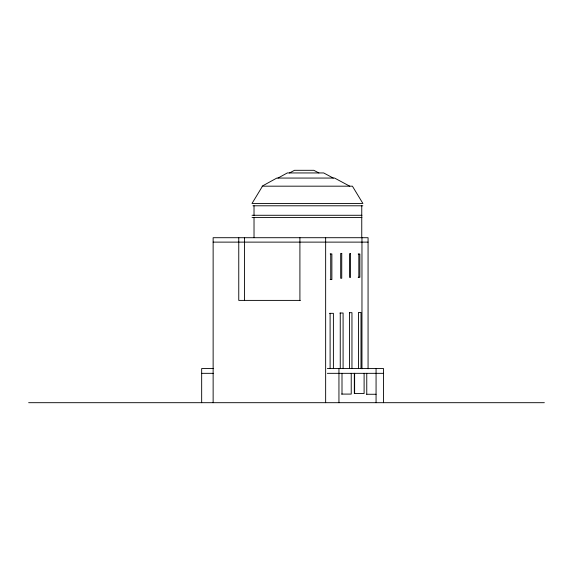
<?xml version="1.0" encoding="UTF-8"?>
<svg xmlns="http://www.w3.org/2000/svg" width="573" height="573" viewBox="0 0 573 573"><rect width="100%" height="100%" fill="white"/><g stroke="black" fill="none" stroke-linecap="round" stroke-linejoin="round"><path stroke-width="0.86" d="M262.491 186.175L251.998 203.487L362.91 203.487L352.416 186.175L262.069 186.175L276.838 178.06L334.582 178.06L349.738 186.175M278.005 178.06L287.317 172.946L323.695 172.946L333.235 178.06M289.537 172.946L294.486 170.31L313.832 170.31L318.903 172.946M252.937 205.793L362.831 205.793M252.041 215.276L361.935 215.276M252.041 217.582L361.935 217.582M213.135 242.121L368.067 242.121M330.184 253.939L331.874 253.939L331.874 279.581L330.184 279.581M358.189 254.025L359.865 254.025L359.865 277.275L358.189 277.275M300.345 300.395L238.762 300.395L238.762 237.709M349.351 312.679L351.958 312.679L351.958 368.546M339.975 313.016L343.091 313.016L343.091 368.546M329.568 313.331L333.393 313.331L333.393 368.546M213.256 368.546L201.667 368.546L201.667 402.69M327.355 368.546L383.516 368.546L383.516 402.69M201.667 373.331L213.256 373.331M327.355 373.331L383.516 373.331M341.572 394.088L351.228 394.088L351.228 373.331M366.627 394.267L376.067 394.267M28.65 402.69L544.35 402.69M376.067 368.546L376.067 402.69M368.067 368.79L368.067 237.709L213.135 237.709L213.135 402.69M366.763 373.331L366.763 394.267M364.106 373.331L364.106 393.544L354.329 393.544L354.329 373.331M361.964 237.709L361.964 368.79M361.756 205.793L361.756 237.688M361.004 368.546L361.004 312.45L358.469 312.45L358.469 368.546M358.827 254.025L358.827 277.275M354.623 373.331L354.623 393.544M349.48 312.679L349.48 368.546M342.002 373.331L342.002 394.088M340.255 313.016L340.255 368.546M338.944 368.546L338.944 402.69M330.728 253.939L330.728 279.581M330.105 313.331L330.105 368.546M325.65 237.709L325.65 402.69M299.908 237.709L299.908 300.395M254.025 205.793L254.025 215.541M254.025 217.31L254.025 237.688M244.492 237.709L244.492 300.395M341.744 253.402L340.691 253.402L340.691 278.263L341.744 278.263L341.744 253.402M350.569 253.638L349.566 253.638L349.566 277.382L350.569 277.382L350.569 253.638"/></g></svg>
